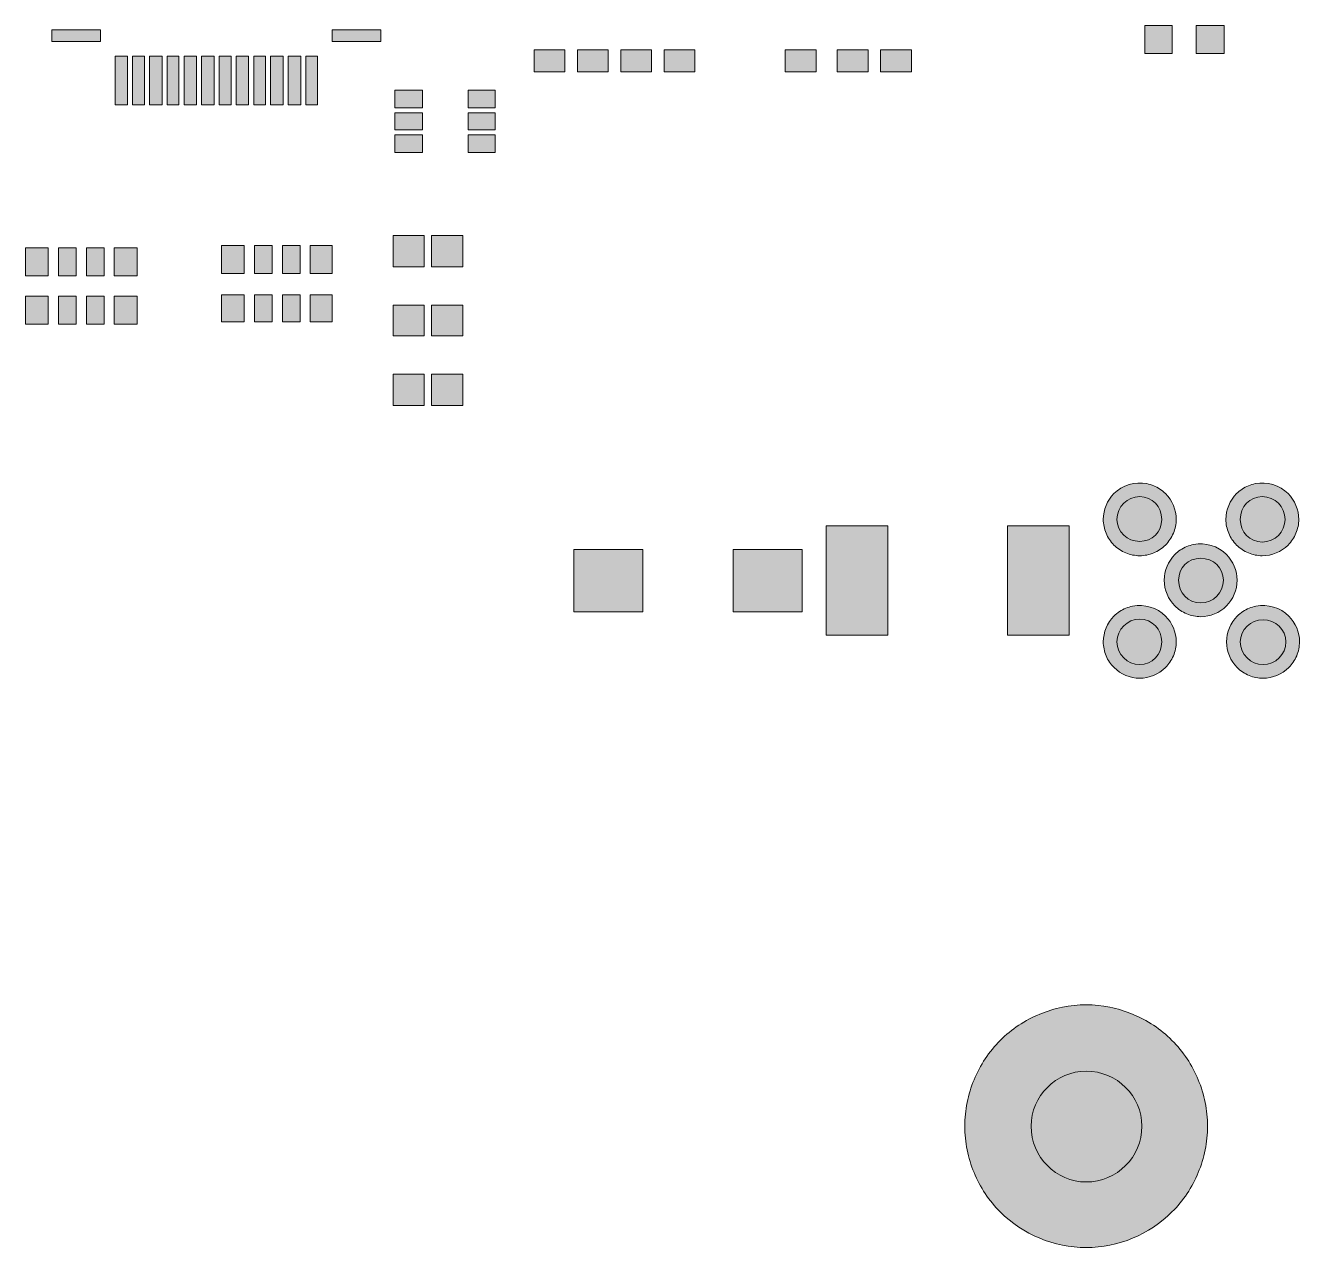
# Model space of a CAD drawing. Extents: x 146 to 361, y 242 to 614.
# Drawn here: x 249.1 to 353.2, y 241.7 to 341.6 of the extents above; entities that cross this region are included whole.
import ezdxf

# ---------------------------------------------------------------- set-up
doc = ezdxf.new("R2010")
doc.units = 0
doc.header["$MEASUREMENT"] = 0
doc.layers.add('Ebene 1', color=7, linetype='Continuous')

msp = doc.modelspace()

# ---------------------------------------------------------------- hatches: boundary and pattern name
at = {"layer": 'Ebene 1', "true_color": 0xffffff}
h = msp.add_hatch(color=7, dxfattribs=at)
h.dxf.hatch_style = 2
h.paths.add_polyline_path([(340.56, 339.35), (342.78, 339.35), (342.78, 341.63), (340.56, 341.63)])
h = msp.add_hatch(color=7, dxfattribs=at)
h.dxf.hatch_style = 2
h.paths.add_polyline_path([(344.76, 339.35), (347.04, 339.35), (347.04, 341.63), (344.76, 341.63)])
h = msp.add_hatch(color=7, dxfattribs=at)
h.dxf.hatch_style = 2
h.paths.add_polyline_path([(251.22, 340.31), (255.18, 340.31), (255.18, 341.27), (251.22, 341.27)])
h = msp.add_hatch(color=7, dxfattribs=at)
h.dxf.hatch_style = 2
h.paths.add_polyline_path([(274.14, 340.31), (278.1, 340.31), (278.1, 341.27), (274.14, 341.27)])
h = msp.add_hatch(color=7, dxfattribs=at)
h.dxf.hatch_style = 2
h.paths.add_polyline_path([(290.64, 337.85), (293.16, 337.85), (293.16, 339.65), (290.64, 339.65)])
h = msp.add_hatch(color=7, dxfattribs=at)
h.dxf.hatch_style = 2
h.paths.add_polyline_path([(294.18, 337.85), (296.7, 337.85), (296.7, 339.65), (294.18, 339.65)])
h = msp.add_hatch(color=7, dxfattribs=at)
h.dxf.hatch_style = 2
h.paths.add_polyline_path([(297.72, 337.85), (300.24, 337.85), (300.24, 339.65), (297.72, 339.65)])
h = msp.add_hatch(color=7, dxfattribs=at)
h.dxf.hatch_style = 2
h.paths.add_polyline_path([(301.26, 337.85), (303.78, 337.85), (303.78, 339.65), (301.26, 339.65)])
h = msp.add_hatch(color=7, dxfattribs=at)
h.dxf.hatch_style = 2
h.paths.add_polyline_path([(311.16, 337.85), (313.68, 337.85), (313.68, 339.65), (311.16, 339.65)])
h = msp.add_hatch(color=7, dxfattribs=at)
h.dxf.hatch_style = 2
h.paths.add_polyline_path([(315.42, 337.85), (317.94, 337.85), (317.94, 339.65), (315.42, 339.65)])
h = msp.add_hatch(color=7, dxfattribs=at)
h.dxf.hatch_style = 2
h.paths.add_polyline_path([(318.96, 337.85), (321.48, 337.85), (321.48, 339.65), (318.96, 339.65)])
h = msp.add_hatch(color=7, dxfattribs=at)
h.dxf.hatch_style = 2
h.paths.add_polyline_path([(256.38, 335.15), (257.4, 335.15), (257.4, 339.11), (256.38, 339.11)])
h = msp.add_hatch(color=7, dxfattribs=at)
h.dxf.hatch_style = 2
h.paths.add_polyline_path([(257.82, 335.15), (258.78, 335.15), (258.78, 339.11), (257.82, 339.11)])
h = msp.add_hatch(color=7, dxfattribs=at)
h.dxf.hatch_style = 2
h.paths.add_polyline_path([(259.2, 335.15), (260.22, 335.15), (260.22, 339.11), (259.2, 339.11)])
h = msp.add_hatch(color=7, dxfattribs=at)
h.dxf.hatch_style = 2
h.paths.add_polyline_path([(260.64, 335.15), (261.6, 335.15), (261.6, 339.11), (260.64, 339.11)])
h = msp.add_hatch(color=7, dxfattribs=at)
h.dxf.hatch_style = 2
h.paths.add_polyline_path([(262.02, 335.15), (263.04, 335.15), (263.04, 339.11), (262.02, 339.11)])
h = msp.add_hatch(color=7, dxfattribs=at)
h.dxf.hatch_style = 2
h.paths.add_polyline_path([(263.46, 335.15), (264.48, 335.15), (264.48, 339.11), (263.46, 339.11)])
h = msp.add_hatch(color=7, dxfattribs=at)
h.dxf.hatch_style = 2
h.paths.add_polyline_path([(264.9, 335.15), (265.86, 335.15), (265.86, 339.11), (264.9, 339.11)])
h = msp.add_hatch(color=7, dxfattribs=at)
h.dxf.hatch_style = 2
h.paths.add_polyline_path([(266.28, 335.15), (267.3, 335.15), (267.3, 339.11), (266.28, 339.11)])
h = msp.add_hatch(color=7, dxfattribs=at)
h.dxf.hatch_style = 2
h.paths.add_polyline_path([(267.72, 335.15), (268.68, 335.15), (268.68, 339.11), (267.72, 339.11)])
h = msp.add_hatch(color=7, dxfattribs=at)
h.dxf.hatch_style = 2
h.paths.add_polyline_path([(269.1, 335.15), (270.12, 335.15), (270.12, 339.11), (269.1, 339.11)])
h = msp.add_hatch(color=7, dxfattribs=at)
h.dxf.hatch_style = 2
h.paths.add_polyline_path([(270.54, 335.15), (271.56, 335.15), (271.56, 339.11), (270.54, 339.11)])
h = msp.add_hatch(color=7, dxfattribs=at)
h.dxf.hatch_style = 2
h.paths.add_polyline_path([(271.98, 335.15), (272.94, 335.15), (272.94, 339.11), (271.98, 339.11)])
h = msp.add_hatch(color=7, dxfattribs=at)
h.dxf.hatch_style = 2
h.paths.add_polyline_path([(279.24, 334.91), (281.52, 334.91), (281.52, 336.35), (279.24, 336.35)])
h = msp.add_hatch(color=7, dxfattribs=at)
h.dxf.hatch_style = 2
h.paths.add_polyline_path([(285.24, 334.91), (287.46, 334.91), (287.46, 336.35), (285.24, 336.35)])
h = msp.add_hatch(color=7, dxfattribs=at)
h.dxf.hatch_style = 2
h.paths.add_polyline_path([(279.24, 333.11), (281.52, 333.11), (281.52, 334.49), (279.24, 334.49)])
h = msp.add_hatch(color=7, dxfattribs=at)
h.dxf.hatch_style = 2
h.paths.add_polyline_path([(285.24, 333.11), (287.46, 333.11), (287.46, 334.49), (285.24, 334.49)])
h = msp.add_hatch(color=7, dxfattribs=at)
h.dxf.hatch_style = 2
h.paths.add_polyline_path([(279.24, 331.25), (281.52, 331.25), (281.52, 332.69), (279.24, 332.69)])
h = msp.add_hatch(color=7, dxfattribs=at)
h.dxf.hatch_style = 2
h.paths.add_polyline_path([(285.24, 331.25), (287.46, 331.25), (287.46, 332.69), (285.24, 332.69)])
h = msp.add_hatch(color=7, dxfattribs=at)
h.dxf.hatch_style = 2
h.paths.add_polyline_path([(279.12, 321.89), (281.64, 321.89), (281.64, 324.47), (279.12, 324.47)])
h = msp.add_hatch(color=7, dxfattribs=at)
h.dxf.hatch_style = 2
h.paths.add_polyline_path([(282.24, 321.89), (284.82, 321.89), (284.82, 324.47), (282.24, 324.47)])
h = msp.add_hatch(color=7, dxfattribs=at)
h.dxf.hatch_style = 2
h.paths.add_polyline_path([(249.06, 321.17), (250.92, 321.17), (250.92, 323.45), (249.06, 323.45)])
h = msp.add_hatch(color=7, dxfattribs=at)
h.dxf.hatch_style = 2
h.paths.add_polyline_path([(251.76, 321.17), (253.2, 321.17), (253.2, 323.45), (251.76, 323.45)])
h = msp.add_hatch(color=7, dxfattribs=at)
h.dxf.hatch_style = 2
h.paths.add_polyline_path([(254.04, 321.17), (255.48, 321.17), (255.48, 323.45), (254.04, 323.45)])
h = msp.add_hatch(color=7, dxfattribs=at)
h.dxf.hatch_style = 2
h.paths.add_polyline_path([(256.32, 321.17), (258.18, 321.17), (258.18, 323.45), (256.32, 323.45)])
h = msp.add_hatch(color=7, dxfattribs=at)
h.dxf.hatch_style = 2
h.paths.add_polyline_path([(265.08, 321.35), (266.94, 321.35), (266.94, 323.63), (265.08, 323.63)])
h = msp.add_hatch(color=7, dxfattribs=at)
h.dxf.hatch_style = 2
h.paths.add_polyline_path([(267.78, 321.35), (269.22, 321.35), (269.22, 323.63), (267.78, 323.63)])
h = msp.add_hatch(color=7, dxfattribs=at)
h.dxf.hatch_style = 2
h.paths.add_polyline_path([(270.06, 321.35), (271.5, 321.35), (271.5, 323.63), (270.06, 323.63)])
h = msp.add_hatch(color=7, dxfattribs=at)
h.dxf.hatch_style = 2
h.paths.add_polyline_path([(272.34, 321.35), (274.14, 321.35), (274.14, 323.63), (272.34, 323.63)])
h = msp.add_hatch(color=7, dxfattribs=at)
h.dxf.hatch_style = 2
h.paths.add_polyline_path([(249.06, 317.21), (250.92, 317.21), (250.92, 319.49), (249.06, 319.49)])
h = msp.add_hatch(color=7, dxfattribs=at)
h.dxf.hatch_style = 2
h.paths.add_polyline_path([(251.76, 317.21), (253.2, 317.21), (253.2, 319.49), (251.76, 319.49)])
h = msp.add_hatch(color=7, dxfattribs=at)
h.dxf.hatch_style = 2
h.paths.add_polyline_path([(254.04, 317.21), (255.48, 317.21), (255.48, 319.49), (254.04, 319.49)])
h = msp.add_hatch(color=7, dxfattribs=at)
h.dxf.hatch_style = 2
h.paths.add_polyline_path([(256.32, 317.21), (258.18, 317.21), (258.18, 319.49), (256.32, 319.49)])
h = msp.add_hatch(color=7, dxfattribs=at)
h.dxf.hatch_style = 2
h.paths.add_polyline_path([(265.08, 317.39), (266.94, 317.39), (266.94, 319.61), (265.08, 319.61)])
h = msp.add_hatch(color=7, dxfattribs=at)
h.dxf.hatch_style = 2
h.paths.add_polyline_path([(267.78, 317.39), (269.22, 317.39), (269.22, 319.61), (267.78, 319.61)])
h = msp.add_hatch(color=7, dxfattribs=at)
h.dxf.hatch_style = 2
h.paths.add_polyline_path([(270.06, 317.39), (271.5, 317.39), (271.5, 319.61), (270.06, 319.61)])
h = msp.add_hatch(color=7, dxfattribs=at)
h.dxf.hatch_style = 2
h.paths.add_polyline_path([(272.34, 317.39), (274.14, 317.39), (274.14, 319.61), (272.34, 319.61)])
h = msp.add_hatch(color=7, dxfattribs=at)
h.dxf.hatch_style = 2
h.paths.add_polyline_path([(279.12, 316.25), (281.64, 316.25), (281.64, 318.77), (279.12, 318.77)])
h = msp.add_hatch(color=7, dxfattribs=at)
h.dxf.hatch_style = 2
h.paths.add_polyline_path([(282.24, 316.25), (284.82, 316.25), (284.82, 318.77), (282.24, 318.77)])
h = msp.add_hatch(color=7, dxfattribs=at)
h.dxf.hatch_style = 2
h.paths.add_polyline_path([(279.12, 310.55), (281.64, 310.55), (281.64, 313.13), (279.12, 313.13)])
h = msp.add_hatch(color=7, dxfattribs=at)
h.dxf.hatch_style = 2
h.paths.add_polyline_path([(282.24, 310.55), (284.82, 310.55), (284.82, 313.13), (282.24, 313.13)])
h = msp.add_hatch(color=7, dxfattribs=at)
h.dxf.hatch_style = 2
edge = h.paths.add_edge_path()
edge.add_spline(control_points=[(340.14, 298.27), (339.95, 298.27), (339.75, 298.3), (339.56, 298.33), (339.37, 298.37), (339.18, 298.43), (339, 298.5), (338.82, 298.58), (338.65, 298.67), (338.49, 298.78), (338.32, 298.88), (338.17, 299.01), (338.03, 299.15), (337.9, 299.28), (337.77, 299.44), (337.66, 299.6), (337.56, 299.76), (337.46, 299.93), (337.39, 300.11), (337.32, 300.29), (337.26, 300.48), (337.22, 300.67), (337.18, 300.86), (337.16, 301.06), (337.16, 301.25), (337.16, 302.04), (337.48, 302.8), (338.03, 303.35), (338.72, 304.05), (339.76, 304.36), (340.72, 304.17), (340.91, 304.13), (341.1, 304.07), (341.28, 304), (341.46, 303.93), (341.63, 303.83), (341.79, 303.73), (341.95, 303.62), (342.11, 303.49), (342.24, 303.35), (342.8, 302.8), (343.12, 302.04), (343.12, 301.25), (343.12, 301.06), (343.1, 300.86), (343.06, 300.67), (343.02, 300.48), (342.96, 300.29), (342.89, 300.11), (342.81, 299.93), (342.72, 299.76), (342.61, 299.6), (342.51, 299.44), (342.38, 299.28), (342.24, 299.15), (342.11, 299.01), (341.95, 298.88), (341.79, 298.78), (341.63, 298.67), (341.46, 298.58), (341.28, 298.5), (341.1, 298.43), (340.91, 298.37), (340.72, 298.33), (340.53, 298.3), (340.33, 298.27), (340.14, 298.27)], knot_values=[0, 0, 0, 0, 1, 1, 1, 2, 2, 2, 3, 3, 3, 4, 4, 4, 5, 5, 5, 6, 6, 6, 7, 7, 7, 8, 8, 8, 9, 9, 9, 10, 10, 10, 11, 11, 11, 12, 12, 12, 13, 13, 13, 14, 14, 14, 15, 15, 15, 16, 16, 16, 17, 17, 17, 18, 18, 18, 19, 19, 19, 20, 20, 20, 21, 21, 21, 22, 22, 22, 22], degree=3, periodic=1)
h = msp.add_hatch(color=7, dxfattribs=at)
h.dxf.hatch_style = 2
edge = h.paths.add_edge_path()
edge.add_spline(control_points=[(350.16, 298.27), (349.97, 298.27), (349.77, 298.3), (349.58, 298.33), (349.39, 298.37), (349.2, 298.43), (349.02, 298.5), (348.84, 298.58), (348.67, 298.67), (348.51, 298.78), (348.35, 298.88), (348.19, 299.01), (348.06, 299.15), (347.92, 299.28), (347.79, 299.44), (347.68, 299.6), (347.58, 299.76), (347.48, 299.93), (347.41, 300.11), (347.34, 300.29), (347.28, 300.48), (347.24, 300.67), (347.2, 300.86), (347.18, 301.06), (347.18, 301.25), (347.18, 302.04), (347.5, 302.8), (348.06, 303.35), (348.19, 303.49), (348.35, 303.62), (348.51, 303.73), (348.67, 303.83), (348.84, 303.93), (349.02, 304), (349.2, 304.07), (349.39, 304.13), (349.58, 304.17), (350.55, 304.36), (351.57, 304.05), (352.26, 303.35), (352.82, 302.8), (353.14, 302.04), (353.14, 301.25), (353.14, 301.06), (353.12, 300.86), (353.08, 300.67), (353.04, 300.48), (352.98, 300.29), (352.91, 300.11), (352.83, 299.93), (352.74, 299.76), (352.64, 299.6), (352.53, 299.44), (352.4, 299.28), (352.26, 299.15), (351.71, 298.59), (350.94, 298.27), (350.16, 298.27)], knot_values=[0, 0, 0, 0, 1, 1, 1, 2, 2, 2, 3, 3, 3, 4, 4, 4, 5, 5, 5, 6, 6, 6, 7, 7, 7, 8, 8, 8, 9, 9, 9, 10, 10, 10, 11, 11, 11, 12, 12, 12, 13, 13, 13, 14, 14, 14, 15, 15, 15, 16, 16, 16, 17, 17, 17, 18, 18, 18, 19, 19, 19, 19], degree=3, periodic=1)
h = msp.add_hatch(color=7, dxfattribs=at)
h.dxf.hatch_style = 2
h.paths.add_polyline_path([(314.52, 291.77), (319.56, 291.77), (319.56, 300.71), (314.52, 300.71)])
h = msp.add_hatch(color=7, dxfattribs=at)
h.dxf.hatch_style = 2
h.paths.add_polyline_path([(329.34, 291.77), (334.38, 291.77), (334.38, 300.71), (329.34, 300.71)])
h = msp.add_hatch(color=7, dxfattribs=at)
h.dxf.hatch_style = 2
edge = h.paths.add_edge_path()
edge.add_spline(control_points=[(345.12, 293.29), (344.93, 293.29), (344.73, 293.31), (344.54, 293.35), (344.35, 293.39), (344.16, 293.45), (343.98, 293.52), (343.8, 293.6), (343.63, 293.69), (343.47, 293.8), (343.3, 293.91), (343.15, 294.03), (343.02, 294.17), (342.46, 294.72), (342.14, 295.49), (342.14, 296.27), (342.14, 297.06), (342.46, 297.82), (343.02, 298.38), (343.15, 298.51), (343.3, 298.64), (343.47, 298.75), (343.63, 298.85), (343.8, 298.95), (343.98, 299.02), (344.16, 299.09), (344.35, 299.15), (344.54, 299.19), (345.51, 299.38), (346.53, 299.07), (347.22, 298.38), (347.78, 297.82), (348.1, 297.06), (348.1, 296.27), (348.1, 295.49), (347.78, 294.72), (347.22, 294.17), (346.67, 293.61), (345.9, 293.29), (345.12, 293.29)], knot_values=[0, 0, 0, 0, 1, 1, 1, 2, 2, 2, 3, 3, 3, 4, 4, 4, 5, 5, 5, 6, 6, 6, 7, 7, 7, 8, 8, 8, 9, 9, 9, 10, 10, 10, 11, 11, 11, 12, 12, 12, 13, 13, 13, 13], degree=3, periodic=1)
h = msp.add_hatch(color=7, dxfattribs=at)
h.dxf.hatch_style = 2
h.paths.add_polyline_path([(293.88, 293.69), (299.52, 293.69), (299.52, 298.79), (293.88, 298.79)])
h = msp.add_hatch(color=7, dxfattribs=at)
h.dxf.hatch_style = 2
h.paths.add_polyline_path([(306.9, 293.69), (312.54, 293.69), (312.54, 298.79), (306.9, 298.79)])
h = msp.add_hatch(color=7, dxfattribs=at)
h.dxf.hatch_style = 2
edge = h.paths.add_edge_path()
edge.add_spline(control_points=[(340.14, 288.26), (339.36, 288.26), (338.59, 288.57), (338.04, 289.13), (337.9, 289.26), (337.77, 289.42), (337.66, 289.58), (337.56, 289.74), (337.46, 289.91), (337.39, 290.09), (337.32, 290.27), (337.26, 290.46), (337.22, 290.65), (337.18, 290.84), (337.16, 291.04), (337.16, 291.23), (337.16, 292.02), (337.48, 292.78), (338.03, 293.34), (338.17, 293.47), (338.32, 293.6), (338.49, 293.71), (338.65, 293.81), (338.82, 293.91), (339, 293.98), (339.18, 294.05), (339.37, 294.11), (339.56, 294.15), (340.52, 294.34), (341.55, 294.03), (342.24, 293.34), (342.8, 292.78), (343.12, 292.02), (343.12, 291.23), (343.12, 291.04), (343.1, 290.84), (343.06, 290.65), (343.02, 290.46), (342.96, 290.27), (342.89, 290.09), (342.81, 289.91), (342.72, 289.74), (342.61, 289.58), (342.51, 289.42), (342.38, 289.26), (342.24, 289.13), (341.69, 288.57), (340.92, 288.26), (340.14, 288.26)], knot_values=[0, 0, 0, 0, 1, 1, 1, 2, 2, 2, 3, 3, 3, 4, 4, 4, 5, 5, 5, 6, 6, 6, 7, 7, 7, 8, 8, 8, 9, 9, 9, 10, 10, 10, 11, 11, 11, 12, 12, 12, 13, 13, 13, 14, 14, 14, 15, 15, 15, 16, 16, 16, 16], degree=3, periodic=1)
h = msp.add_hatch(color=7, dxfattribs=at)
h.dxf.hatch_style = 2
edge = h.paths.add_edge_path()
edge.add_spline(control_points=[(350.22, 288.26), (350.03, 288.26), (349.83, 288.27), (349.64, 288.31), (349.45, 288.35), (349.26, 288.41), (349.08, 288.48), (348.9, 288.56), (348.73, 288.65), (348.57, 288.76), (348.4, 288.86), (348.25, 288.99), (348.11, 289.13), (347.56, 289.68), (347.24, 290.45), (347.24, 291.23), (347.24, 292.02), (347.56, 292.78), (348.11, 293.34), (348.25, 293.47), (348.4, 293.6), (348.57, 293.71), (348.73, 293.81), (348.9, 293.91), (349.08, 293.98), (349.26, 294.05), (349.45, 294.11), (349.64, 294.15), (350.6, 294.34), (351.63, 294.03), (352.32, 293.34), (352.88, 292.78), (353.2, 292.02), (353.2, 291.23), (353.2, 291.04), (353.18, 290.84), (353.14, 290.65), (353.1, 290.46), (353.04, 290.27), (352.97, 290.09), (352.89, 289.91), (352.8, 289.74), (352.69, 289.58), (352.59, 289.42), (352.46, 289.26), (352.32, 289.13), (351.77, 288.57), (351, 288.26), (350.22, 288.26)], knot_values=[0, 0, 0, 0, 1, 1, 1, 2, 2, 2, 3, 3, 3, 4, 4, 4, 5, 5, 5, 6, 6, 6, 7, 7, 7, 8, 8, 8, 9, 9, 9, 10, 10, 10, 11, 11, 11, 12, 12, 12, 13, 13, 13, 14, 14, 14, 15, 15, 15, 16, 16, 16, 16], degree=3, periodic=1)
h = msp.add_hatch(color=7, dxfattribs=at)
h.dxf.hatch_style = 2
edge = h.paths.add_edge_path()
edge.add_spline(control_points=[(335.76, 241.71), (333.15, 241.71), (330.59, 242.77), (328.74, 244.62), (328.29, 245.07), (327.87, 245.58), (327.51, 246.12), (327.15, 246.66), (326.85, 247.24), (326.6, 247.84), (326.35, 248.44), (326.16, 249.06), (326.03, 249.69), (325.9, 250.33), (325.84, 250.98), (325.84, 251.63), (325.84, 252.28), (325.9, 252.93), (326.03, 253.57), (326.16, 254.2), (326.35, 254.83), (326.6, 255.43), (326.85, 256.02), (327.15, 256.6), (327.51, 257.14), (327.87, 257.68), (328.29, 258.19), (328.74, 258.65), (329.2, 259.1), (329.71, 259.52), (330.25, 259.88), (330.79, 260.24), (331.37, 260.54), (331.96, 260.79), (332.56, 261.04), (333.19, 261.23), (333.82, 261.36), (335.1, 261.62), (336.42, 261.62), (337.7, 261.36), (338.33, 261.23), (338.96, 261.04), (339.55, 260.79), (340.15, 260.54), (340.73, 260.24), (341.27, 259.88), (341.81, 259.52), (342.32, 259.1), (342.77, 258.65), (343.23, 258.19), (343.65, 257.68), (344.01, 257.14), (344.36, 256.6), (344.67, 256.02), (344.92, 255.43), (345.17, 254.83), (345.36, 254.2), (345.49, 253.57), (345.62, 252.93), (345.68, 252.28), (345.68, 251.63), (345.68, 250.98), (345.62, 250.33), (345.49, 249.69), (345.36, 249.06), (345.17, 248.44), (344.92, 247.84), (344.67, 247.24), (344.36, 246.66), (344.01, 246.12), (343.65, 245.58), (343.23, 245.07), (342.77, 244.62), (340.93, 242.77), (338.37, 241.71), (335.76, 241.71)], knot_values=[0, 0, 0, 0, 1, 1, 1, 2, 2, 2, 3, 3, 3, 4, 4, 4, 5, 5, 5, 6, 6, 6, 7, 7, 7, 8, 8, 8, 9, 9, 9, 10, 10, 10, 11, 11, 11, 12, 12, 12, 13, 13, 13, 14, 14, 14, 15, 15, 15, 16, 16, 16, 17, 17, 17, 18, 18, 18, 19, 19, 19, 20, 20, 20, 21, 21, 21, 22, 22, 22, 23, 23, 23, 24, 24, 24, 25, 25, 25, 25], degree=3, periodic=1)

# ---------------------------------------------------------------- linework, layer by layer
at = {"layer": 'Ebene 1', "lineweight": 0}
for points in [[(340.56, 339.35), (342.78, 339.35), (342.78, 341.63), (340.56, 341.63), (340.56, 339.35)], [(344.76, 339.35), (347.04, 339.35), (347.04, 341.63), (344.76, 341.63), (344.76, 339.35)], [(251.22, 340.31), (255.18, 340.31), (255.18, 341.27), (251.22, 341.27), (251.22, 340.31)], [(274.14, 340.31), (278.1, 340.31), (278.1, 341.27), (274.14, 341.27), (274.14, 340.31)], [(290.64, 337.85), (293.16, 337.85), (293.16, 339.65), (290.64, 339.65), (290.64, 337.85)], [(294.18, 337.85), (296.7, 337.85), (296.7, 339.65), (294.18, 339.65), (294.18, 337.85)], [(297.72, 337.85), (300.24, 337.85), (300.24, 339.65), (297.72, 339.65), (297.72, 337.85)], [(301.26, 337.85), (303.78, 337.85), (303.78, 339.65), (301.26, 339.65), (301.26, 337.85)], [(311.16, 337.85), (313.68, 337.85), (313.68, 339.65), (311.16, 339.65), (311.16, 337.85)], [(315.42, 337.85), (317.94, 337.85), (317.94, 339.65), (315.42, 339.65), (315.42, 337.85)], [(318.96, 337.85), (321.48, 337.85), (321.48, 339.65), (318.96, 339.65), (318.96, 337.85)], [(256.38, 335.15), (257.4, 335.15), (257.4, 339.11), (256.38, 339.11), (256.38, 335.15)], [(257.82, 335.15), (258.78, 335.15), (258.78, 339.11), (257.82, 339.11), (257.82, 335.15)], [(259.2, 335.15), (260.22, 335.15), (260.22, 339.11), (259.2, 339.11), (259.2, 335.15)], [(260.64, 335.15), (261.6, 335.15), (261.6, 339.11), (260.64, 339.11), (260.64, 335.15)], [(262.02, 335.15), (263.04, 335.15), (263.04, 339.11), (262.02, 339.11), (262.02, 335.15)], [(263.46, 335.15), (264.48, 335.15), (264.48, 339.11), (263.46, 339.11), (263.46, 335.15)], [(264.9, 335.15), (265.86, 335.15), (265.86, 339.11), (264.9, 339.11), (264.9, 335.15)], [(266.28, 335.15), (267.3, 335.15), (267.3, 339.11), (266.28, 339.11), (266.28, 335.15)], [(267.72, 335.15), (268.68, 335.15), (268.68, 339.11), (267.72, 339.11), (267.72, 335.15)], [(269.1, 335.15), (270.12, 335.15), (270.12, 339.11), (269.1, 339.11), (269.1, 335.15)], [(270.54, 335.15), (271.56, 335.15), (271.56, 339.11), (270.54, 339.11), (270.54, 335.15)], [(271.98, 335.15), (272.94, 335.15), (272.94, 339.11), (271.98, 339.11), (271.98, 335.15)], [(279.24, 334.91), (281.52, 334.91), (281.52, 336.35), (279.24, 336.35), (279.24, 334.91)], [(285.24, 334.91), (287.46, 334.91), (287.46, 336.35), (285.24, 336.35), (285.24, 334.91)], [(279.24, 333.11), (281.52, 333.11), (281.52, 334.49), (279.24, 334.49), (279.24, 333.11)], [(285.24, 333.11), (287.46, 333.11), (287.46, 334.49), (285.24, 334.49), (285.24, 333.11)], [(279.24, 331.25), (281.52, 331.25), (281.52, 332.69), (279.24, 332.69), (279.24, 331.25)], [(285.24, 331.25), (287.46, 331.25), (287.46, 332.69), (285.24, 332.69), (285.24, 331.25)], [(279.12, 321.89), (281.64, 321.89), (281.64, 324.47), (279.12, 324.47), (279.12, 321.89)], [(282.24, 321.89), (284.82, 321.89), (284.82, 324.47), (282.24, 324.47), (282.24, 321.89)], [(249.06, 321.17), (250.92, 321.17), (250.92, 323.45), (249.06, 323.45), (249.06, 321.17)], [(251.76, 321.17), (253.2, 321.17), (253.2, 323.45), (251.76, 323.45), (251.76, 321.17)], [(254.04, 321.17), (255.48, 321.17), (255.48, 323.45), (254.04, 323.45), (254.04, 321.17)], [(256.32, 321.17), (258.18, 321.17), (258.18, 323.45), (256.32, 323.45), (256.32, 321.17)], [(265.08, 321.35), (266.94, 321.35), (266.94, 323.63), (265.08, 323.63), (265.08, 321.35)], [(267.78, 321.35), (269.22, 321.35), (269.22, 323.63), (267.78, 323.63), (267.78, 321.35)], [(270.06, 321.35), (271.5, 321.35), (271.5, 323.63), (270.06, 323.63), (270.06, 321.35)], [(272.34, 321.35), (274.14, 321.35), (274.14, 323.63), (272.34, 323.63), (272.34, 321.35)], [(249.06, 317.21), (250.92, 317.21), (250.92, 319.49), (249.06, 319.49), (249.06, 317.21)], [(251.76, 317.21), (253.2, 317.21), (253.2, 319.49), (251.76, 319.49), (251.76, 317.21)], [(254.04, 317.21), (255.48, 317.21), (255.48, 319.49), (254.04, 319.49), (254.04, 317.21)], [(256.32, 317.21), (258.18, 317.21), (258.18, 319.49), (256.32, 319.49), (256.32, 317.21)], [(265.08, 317.39), (266.94, 317.39), (266.94, 319.61), (265.08, 319.61), (265.08, 317.39)], [(267.78, 317.39), (269.22, 317.39), (269.22, 319.61), (267.78, 319.61), (267.78, 317.39)], [(270.06, 317.39), (271.5, 317.39), (271.5, 319.61), (270.06, 319.61), (270.06, 317.39)], [(272.34, 317.39), (274.14, 317.39), (274.14, 319.61), (272.34, 319.61), (272.34, 317.39)], [(279.12, 316.25), (281.64, 316.25), (281.64, 318.77), (279.12, 318.77), (279.12, 316.25)], [(282.24, 316.25), (284.82, 316.25), (284.82, 318.77), (282.24, 318.77), (282.24, 316.25)], [(279.12, 310.55), (281.64, 310.55), (281.64, 313.13), (279.12, 313.13), (279.12, 310.55)], [(282.24, 310.55), (284.82, 310.55), (284.82, 313.13), (282.24, 313.13), (282.24, 310.55)], [(314.52, 291.77), (319.56, 291.77), (319.56, 300.71), (314.52, 300.71), (314.52, 291.77)], [(329.34, 291.77), (334.38, 291.77), (334.38, 300.71), (329.34, 300.71), (329.34, 291.77)], [(293.88, 293.69), (299.52, 293.69), (299.52, 298.79), (293.88, 298.79), (293.88, 293.69)], [(306.9, 293.69), (312.54, 293.69), (312.54, 298.79), (306.9, 298.79), (306.9, 293.69)]]:
    msp.add_lwpolyline(points, dxfattribs=at)
for points, knots in [([(340.14, 298.27), (339.95, 298.27), (339.75, 298.3), (339.56, 298.33), (339.37, 298.37), (339.18, 298.43), (339, 298.5), (338.82, 298.58), (338.65, 298.67), (338.49, 298.78), (338.32, 298.88), (338.17, 299.01), (338.03, 299.15), (337.9, 299.28), (337.77, 299.44), (337.66, 299.6), (337.56, 299.76), (337.46, 299.93), (337.39, 300.11), (337.32, 300.29), (337.26, 300.48), (337.22, 300.67), (337.18, 300.86), (337.16, 301.06), (337.16, 301.25), (337.16, 302.04), (337.48, 302.8), (338.03, 303.35), (338.72, 304.05), (339.76, 304.36), (340.72, 304.17), (340.91, 304.13), (341.1, 304.07), (341.28, 304), (341.46, 303.93), (341.63, 303.83), (341.79, 303.73), (341.95, 303.62), (342.11, 303.49), (342.24, 303.35), (342.8, 302.8), (343.12, 302.04), (343.12, 301.25), (343.12, 301.06), (343.1, 300.86), (343.06, 300.67), (343.02, 300.48), (342.96, 300.29), (342.89, 300.11), (342.81, 299.93), (342.72, 299.76), (342.61, 299.6), (342.51, 299.44), (342.38, 299.28), (342.24, 299.15), (342.11, 299.01), (341.95, 298.88), (341.79, 298.78), (341.63, 298.67), (341.46, 298.58), (341.28, 298.5), (341.1, 298.43), (340.91, 298.37), (340.72, 298.33), (340.53, 298.3), (340.33, 298.27), (340.14, 298.27)], [0, 0, 0, 0, 1, 1, 1, 2, 2, 2, 3, 3, 3, 4, 4, 4, 5, 5, 5, 6, 6, 6, 7, 7, 7, 8, 8, 8, 9, 9, 9, 10, 10, 10, 11, 11, 11, 12, 12, 12, 13, 13, 13, 14, 14, 14, 15, 15, 15, 16, 16, 16, 17, 17, 17, 18, 18, 18, 19, 19, 19, 20, 20, 20, 21, 21, 21, 22, 22, 22, 22]), ([(350.16, 298.27), (349.97, 298.27), (349.77, 298.3), (349.58, 298.33), (349.39, 298.37), (349.2, 298.43), (349.02, 298.5), (348.84, 298.58), (348.67, 298.67), (348.51, 298.78), (348.35, 298.88), (348.19, 299.01), (348.06, 299.15), (347.92, 299.28), (347.79, 299.44), (347.68, 299.6), (347.58, 299.76), (347.48, 299.93), (347.41, 300.11), (347.34, 300.29), (347.28, 300.48), (347.24, 300.67), (347.2, 300.86), (347.18, 301.06), (347.18, 301.25), (347.18, 302.04), (347.5, 302.8), (348.06, 303.35), (348.19, 303.49), (348.35, 303.62), (348.51, 303.73), (348.67, 303.83), (348.84, 303.93), (349.02, 304), (349.2, 304.07), (349.39, 304.13), (349.58, 304.17), (350.55, 304.36), (351.57, 304.05), (352.26, 303.35), (352.82, 302.8), (353.14, 302.04), (353.14, 301.25), (353.14, 301.06), (353.12, 300.86), (353.08, 300.67), (353.04, 300.48), (352.98, 300.29), (352.91, 300.11), (352.83, 299.93), (352.74, 299.76), (352.64, 299.6), (352.53, 299.44), (352.4, 299.28), (352.26, 299.15), (351.71, 298.59), (350.94, 298.27), (350.16, 298.27)], [0, 0, 0, 0, 1, 1, 1, 2, 2, 2, 3, 3, 3, 4, 4, 4, 5, 5, 5, 6, 6, 6, 7, 7, 7, 8, 8, 8, 9, 9, 9, 10, 10, 10, 11, 11, 11, 12, 12, 12, 13, 13, 13, 14, 14, 14, 15, 15, 15, 16, 16, 16, 17, 17, 17, 18, 18, 18, 19, 19, 19, 19]), ([(340.14, 303.11), (341.16, 303.11), (341.94, 302.27), (341.94, 301.25), (341.94, 300.23), (341.16, 299.45), (340.14, 299.45), (339.12, 299.45), (338.28, 300.23), (338.28, 301.25), (338.28, 302.27), (339.12, 303.11), (340.14, 303.11)], [0, 0, 0, 0, 1, 1, 1, 2, 2, 2, 3, 3, 3, 4, 4, 4, 4]), ([(350.16, 303.11), (351.18, 303.11), (352.02, 302.27), (352.02, 301.25), (352.02, 300.23), (351.18, 299.39), (350.16, 299.39), (349.14, 299.39), (348.36, 300.23), (348.36, 301.25), (348.36, 302.27), (349.14, 303.11), (350.16, 303.11)], [0, 0, 0, 0, 1, 1, 1, 2, 2, 2, 3, 3, 3, 4, 4, 4, 4]), ([(345.12, 293.29), (344.93, 293.29), (344.73, 293.31), (344.54, 293.35), (344.35, 293.39), (344.16, 293.45), (343.98, 293.52), (343.8, 293.6), (343.63, 293.69), (343.47, 293.8), (343.3, 293.91), (343.15, 294.03), (343.02, 294.17), (342.46, 294.72), (342.14, 295.49), (342.14, 296.27), (342.14, 297.06), (342.46, 297.82), (343.02, 298.38), (343.15, 298.51), (343.3, 298.64), (343.47, 298.75), (343.63, 298.85), (343.8, 298.95), (343.98, 299.02), (344.16, 299.09), (344.35, 299.15), (344.54, 299.19), (345.51, 299.38), (346.53, 299.07), (347.22, 298.38), (347.78, 297.82), (348.1, 297.06), (348.1, 296.27), (348.1, 295.49), (347.78, 294.72), (347.22, 294.17), (346.67, 293.61), (345.9, 293.29), (345.12, 293.29)], [0, 0, 0, 0, 1, 1, 1, 2, 2, 2, 3, 3, 3, 4, 4, 4, 5, 5, 5, 6, 6, 6, 7, 7, 7, 8, 8, 8, 9, 9, 9, 10, 10, 10, 11, 11, 11, 12, 12, 12, 13, 13, 13, 13]), ([(345.12, 298.07), (346.14, 298.07), (346.98, 297.29), (346.98, 296.27), (346.98, 295.25), (346.14, 294.41), (345.12, 294.41), (344.1, 294.41), (343.32, 295.25), (343.32, 296.27), (343.32, 297.29), (344.1, 298.07), (345.12, 298.07)], [0, 0, 0, 0, 1, 1, 1, 2, 2, 2, 3, 3, 3, 4, 4, 4, 4]), ([(340.14, 288.26), (339.36, 288.26), (338.59, 288.57), (338.04, 289.13), (337.9, 289.26), (337.77, 289.42), (337.66, 289.58), (337.56, 289.74), (337.46, 289.91), (337.39, 290.09), (337.32, 290.27), (337.26, 290.46), (337.22, 290.65), (337.18, 290.84), (337.16, 291.04), (337.16, 291.23), (337.16, 292.02), (337.48, 292.78), (338.03, 293.34), (338.17, 293.47), (338.32, 293.6), (338.49, 293.71), (338.65, 293.81), (338.82, 293.91), (339, 293.98), (339.18, 294.05), (339.37, 294.11), (339.56, 294.15), (340.52, 294.34), (341.55, 294.03), (342.24, 293.34), (342.8, 292.78), (343.12, 292.02), (343.12, 291.23), (343.12, 291.04), (343.1, 290.84), (343.06, 290.65), (343.02, 290.46), (342.96, 290.27), (342.89, 290.09), (342.81, 289.91), (342.72, 289.74), (342.61, 289.58), (342.51, 289.42), (342.38, 289.26), (342.24, 289.13), (341.69, 288.57), (340.92, 288.26), (340.14, 288.26)], [0, 0, 0, 0, 1, 1, 1, 2, 2, 2, 3, 3, 3, 4, 4, 4, 5, 5, 5, 6, 6, 6, 7, 7, 7, 8, 8, 8, 9, 9, 9, 10, 10, 10, 11, 11, 11, 12, 12, 12, 13, 13, 13, 14, 14, 14, 15, 15, 15, 16, 16, 16, 16]), ([(350.22, 288.26), (350.03, 288.26), (349.83, 288.27), (349.64, 288.31), (349.45, 288.35), (349.26, 288.41), (349.08, 288.48), (348.9, 288.56), (348.73, 288.65), (348.57, 288.76), (348.4, 288.86), (348.25, 288.99), (348.11, 289.13), (347.56, 289.68), (347.24, 290.45), (347.24, 291.23), (347.24, 292.02), (347.56, 292.78), (348.11, 293.34), (348.25, 293.47), (348.4, 293.6), (348.57, 293.71), (348.73, 293.81), (348.9, 293.91), (349.08, 293.98), (349.26, 294.05), (349.45, 294.11), (349.64, 294.15), (350.6, 294.34), (351.63, 294.03), (352.32, 293.34), (352.88, 292.78), (353.2, 292.02), (353.2, 291.23), (353.2, 291.04), (353.18, 290.84), (353.14, 290.65), (353.1, 290.46), (353.04, 290.27), (352.97, 290.09), (352.89, 289.91), (352.8, 289.74), (352.69, 289.58), (352.59, 289.42), (352.46, 289.26), (352.32, 289.13), (351.77, 288.57), (351, 288.26), (350.22, 288.26)], [0, 0, 0, 0, 1, 1, 1, 2, 2, 2, 3, 3, 3, 4, 4, 4, 5, 5, 5, 6, 6, 6, 7, 7, 7, 8, 8, 8, 9, 9, 9, 10, 10, 10, 11, 11, 11, 12, 12, 12, 13, 13, 13, 14, 14, 14, 15, 15, 15, 16, 16, 16, 16]), ([(340.14, 293.09), (341.16, 293.09), (341.94, 292.25), (341.94, 291.23), (341.94, 290.21), (341.16, 289.37), (340.14, 289.37), (339.12, 289.37), (338.28, 290.21), (338.28, 291.23), (338.28, 292.25), (339.12, 293.09), (340.14, 293.09)], [0, 0, 0, 0, 1, 1, 1, 2, 2, 2, 3, 3, 3, 4, 4, 4, 4]), ([(350.22, 293.03), (351.24, 293.03), (352.08, 292.25), (352.08, 291.23), (352.08, 290.21), (351.24, 289.37), (350.22, 289.37), (349.2, 289.37), (348.36, 290.21), (348.36, 291.23), (348.36, 292.25), (349.2, 293.03), (350.22, 293.03)], [0, 0, 0, 0, 1, 1, 1, 2, 2, 2, 3, 3, 3, 4, 4, 4, 4]), ([(335.76, 241.71), (333.15, 241.71), (330.59, 242.77), (328.74, 244.62), (328.29, 245.07), (327.87, 245.58), (327.51, 246.12), (327.15, 246.66), (326.85, 247.24), (326.6, 247.84), (326.35, 248.44), (326.16, 249.06), (326.03, 249.69), (325.9, 250.33), (325.84, 250.98), (325.84, 251.63), (325.84, 252.28), (325.9, 252.93), (326.03, 253.57), (326.16, 254.2), (326.35, 254.83), (326.6, 255.43), (326.85, 256.02), (327.15, 256.6), (327.51, 257.14), (327.87, 257.68), (328.29, 258.19), (328.74, 258.65), (329.2, 259.1), (329.71, 259.52), (330.25, 259.88), (330.79, 260.24), (331.37, 260.54), (331.96, 260.79), (332.56, 261.04), (333.19, 261.23), (333.82, 261.36), (335.1, 261.62), (336.42, 261.62), (337.7, 261.36), (338.33, 261.23), (338.96, 261.04), (339.55, 260.79), (340.15, 260.54), (340.73, 260.24), (341.27, 259.88), (341.81, 259.52), (342.32, 259.1), (342.77, 258.65), (343.23, 258.19), (343.65, 257.68), (344.01, 257.14), (344.36, 256.6), (344.67, 256.02), (344.92, 255.43), (345.17, 254.83), (345.36, 254.2), (345.49, 253.57), (345.62, 252.93), (345.68, 252.28), (345.68, 251.63), (345.68, 250.98), (345.62, 250.33), (345.49, 249.69), (345.36, 249.06), (345.17, 248.44), (344.92, 247.84), (344.67, 247.24), (344.36, 246.66), (344.01, 246.12), (343.65, 245.58), (343.23, 245.07), (342.77, 244.62), (340.93, 242.77), (338.37, 241.71), (335.76, 241.71)], [0, 0, 0, 0, 1, 1, 1, 2, 2, 2, 3, 3, 3, 4, 4, 4, 5, 5, 5, 6, 6, 6, 7, 7, 7, 8, 8, 8, 9, 9, 9, 10, 10, 10, 11, 11, 11, 12, 12, 12, 13, 13, 13, 14, 14, 14, 15, 15, 15, 16, 16, 16, 17, 17, 17, 18, 18, 18, 19, 19, 19, 20, 20, 20, 21, 21, 21, 22, 22, 22, 23, 23, 23, 24, 24, 24, 25, 25, 25, 25]), ([(335.76, 256.13), (338.28, 256.13), (340.32, 254.09), (340.32, 251.63), (340.32, 249.11), (338.28, 247.07), (335.76, 247.07), (333.3, 247.07), (331.26, 249.11), (331.26, 251.63), (331.26, 254.09), (333.3, 256.13), (335.76, 256.13)], [0, 0, 0, 0, 1, 1, 1, 2, 2, 2, 3, 3, 3, 4, 4, 4, 4])]:
    msp.add_open_spline(points, degree=3, knots=knots, dxfattribs=at)

doc.saveas('drawing.dxf')
